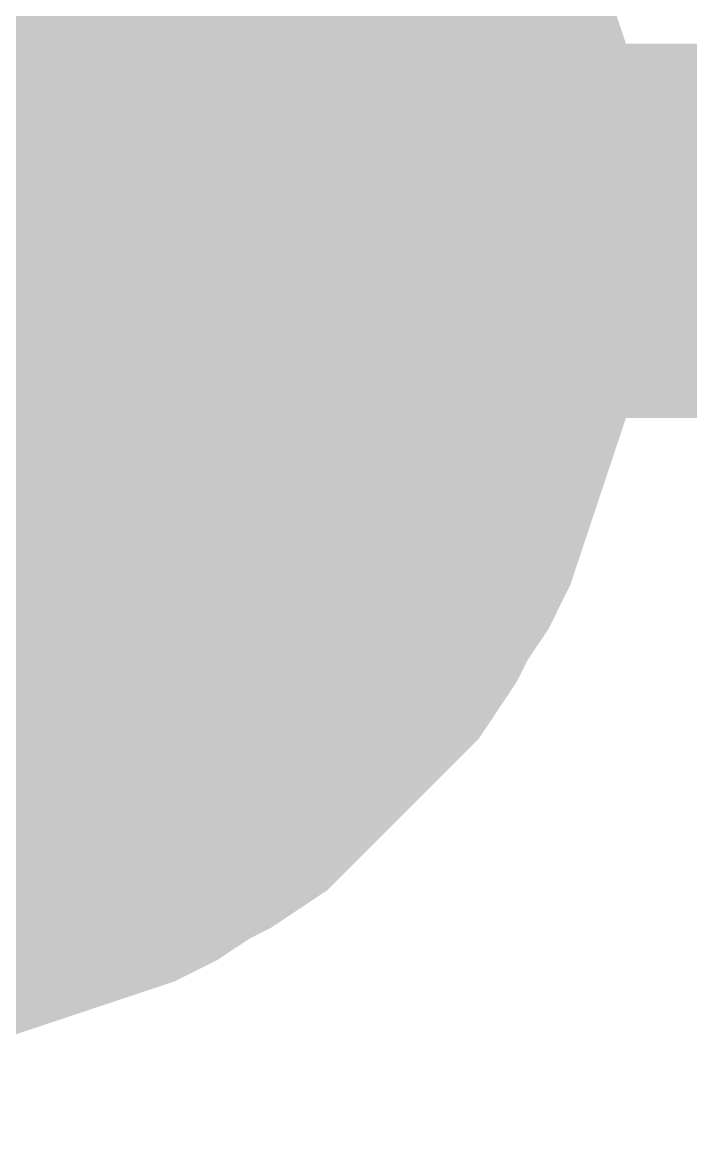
# Model space of a CAD drawing. Header units: inches. Extents: x 0 to 11.5, y 0 to 7.6.
# Drawn here: x 0.90674 to 0.9278, y 5.67151 to 5.70657 of the extents above; entities that cross this region are included whole.
import ezdxf

# ---------------------------------------------------------------- set-up
doc = ezdxf.new("R2010")
doc.units = ezdxf.units.IN
doc.header["$MEASUREMENT"] = 0
doc.layers.add('Sheet', color=255, linetype='Continuous')

msp = doc.modelspace()

# ---------------------------------------------------------------- linework, layer by layer
at = {"layer": 'Sheet'}
msp.add_lwpolyline([(0.89, 5.7, 0.02, 0.02, 1), (0.91, 5.7, 0.02, 0.02, 1)], format="xyseb", close=True, dxfattribs=at)
for points in [[(0.915885, 5.71257, 0.0118, 0.0118, 0), (0.916547, 5.711908, 0.0118, 0.0118, 0), (0.917208, 5.710916, 0.0118, 0.0118, 0), (0.917539, 5.710254, 0.0118, 0.0118, 0), (0.918201, 5.709593, 0.0118, 0.0118, 0), (0.918531, 5.7086, 0.0118, 0.0118, 0), (0.918862, 5.707608, 0.0118, 0.0118, 0), (0.919193, 5.706946, 0.0118, 0.0118, 0), (0.919524, 5.705954, 0.0118, 0.0118, 0), (0.919854, 5.704962, 0.0118, 0.0118, 0), (0.920185, 5.703969, 0.0118, 0.0118, 0), (0.920185, 5.702977, 0.0118, 0.0118, 0), (0.920516, 5.701985, 0.0118, 0.0118, 0), (0.920516, 5.700992, 0.0118, 0.0118, 0), (0.920516, 5.7, 0.0118, 0.0118, 0)], [(0.915885, 5.71257, 0.0118, 0.0118, 0), (0.916547, 5.711908, 0.0118, 0.0118, 0), (0.917208, 5.710916, 0.0118, 0.0118, 0), (0.917539, 5.710254, 0.0118, 0.0118, 0), (0.918201, 5.709593, 0.0118, 0.0118, 0), (0.918531, 5.7086, 0.0118, 0.0118, 0), (0.918862, 5.707608, 0.0118, 0.0118, 0), (0.919193, 5.706946, 0.0118, 0.0118, 0), (0.919524, 5.705954, 0.0118, 0.0118, 0), (0.919854, 5.704962, 0.0118, 0.0118, 0), (0.920185, 5.703969, 0.0118, 0.0118, 0), (0.920185, 5.702977, 0.0118, 0.0118, 0), (0.920516, 5.701985, 0.0118, 0.0118, 0), (0.920516, 5.700992, 0.0118, 0.0118, 0), (0.920516, 5.7, 0.0118, 0.0118, 0)], [(0.915885, 5.71257, 0.0118, 0.0118, 0), (0.916547, 5.711908, 0.0118, 0.0118, 0), (0.917208, 5.710916, 0.0118, 0.0118, 0), (0.917539, 5.710254, 0.0118, 0.0118, 0), (0.918201, 5.709593, 0.0118, 0.0118, 0), (0.918531, 5.7086, 0.0118, 0.0118, 0), (0.918862, 5.707608, 0.0118, 0.0118, 0), (0.919193, 5.706946, 0.0118, 0.0118, 0), (0.919524, 5.705954, 0.0118, 0.0118, 0), (0.919854, 5.704962, 0.0118, 0.0118, 0), (0.920185, 5.703969, 0.0118, 0.0118, 0), (0.920185, 5.702977, 0.0118, 0.0118, 0), (0.920516, 5.701985, 0.0118, 0.0118, 0), (0.920516, 5.700992, 0.0118, 0.0118, 0), (0.920516, 5.7, 0.0118, 0.0118, 0)], [(0.915885, 5.71257, 0.0118, 0.0118, 0), (0.916547, 5.711908, 0.0118, 0.0118, 0), (0.917208, 5.710916, 0.0118, 0.0118, 0), (0.917539, 5.710254, 0.0118, 0.0118, 0), (0.918201, 5.709593, 0.0118, 0.0118, 0), (0.918531, 5.7086, 0.0118, 0.0118, 0), (0.918862, 5.707608, 0.0118, 0.0118, 0), (0.919193, 5.706946, 0.0118, 0.0118, 0), (0.919524, 5.705954, 0.0118, 0.0118, 0), (0.919854, 5.704962, 0.0118, 0.0118, 0), (0.920185, 5.703969, 0.0118, 0.0118, 0), (0.920185, 5.702977, 0.0118, 0.0118, 0), (0.920516, 5.701985, 0.0118, 0.0118, 0), (0.920516, 5.700992, 0.0118, 0.0118, 0), (0.920516, 5.7, 0.0118, 0.0118, 0)], [(0.915885, 5.71257, 0.0118, 0.0118, 0), (0.916547, 5.711908, 0.0118, 0.0118, 0), (0.917208, 5.710916, 0.0118, 0.0118, 0), (0.917539, 5.710254, 0.0118, 0.0118, 0), (0.918201, 5.709593, 0.0118, 0.0118, 0), (0.918531, 5.7086, 0.0118, 0.0118, 0), (0.918862, 5.707608, 0.0118, 0.0118, 0), (0.919193, 5.706946, 0.0118, 0.0118, 0), (0.919524, 5.705954, 0.0118, 0.0118, 0), (0.919854, 5.704962, 0.0118, 0.0118, 0), (0.920185, 5.703969, 0.0118, 0.0118, 0), (0.920185, 5.702977, 0.0118, 0.0118, 0), (0.920516, 5.701985, 0.0118, 0.0118, 0), (0.920516, 5.700992, 0.0118, 0.0118, 0), (0.920516, 5.7, 0.0118, 0.0118, 0)], [(0.915885, 5.71257, 0.0118, 0.0118, 0), (0.916547, 5.711908, 0.0118, 0.0118, 0), (0.917208, 5.710916, 0.0118, 0.0118, 0), (0.917539, 5.710254, 0.0118, 0.0118, 0), (0.918201, 5.709593, 0.0118, 0.0118, 0), (0.918531, 5.7086, 0.0118, 0.0118, 0), (0.918862, 5.707608, 0.0118, 0.0118, 0), (0.919193, 5.706946, 0.0118, 0.0118, 0), (0.919524, 5.705954, 0.0118, 0.0118, 0), (0.919854, 5.704962, 0.0118, 0.0118, 0), (0.920185, 5.703969, 0.0118, 0.0118, 0), (0.920185, 5.702977, 0.0118, 0.0118, 0), (0.920516, 5.701985, 0.0118, 0.0118, 0), (0.920516, 5.700992, 0.0118, 0.0118, 0), (0.920516, 5.7, 0.0118, 0.0118, 0)], [(0.915885, 5.71257, 0.0118, 0.0118, 0), (0.916547, 5.711908, 0.0118, 0.0118, 0), (0.917208, 5.710916, 0.0118, 0.0118, 0), (0.917539, 5.710254, 0.0118, 0.0118, 0), (0.918201, 5.709593, 0.0118, 0.0118, 0), (0.918531, 5.7086, 0.0118, 0.0118, 0), (0.918862, 5.707608, 0.0118, 0.0118, 0), (0.919193, 5.706946, 0.0118, 0.0118, 0), (0.919524, 5.705954, 0.0118, 0.0118, 0), (0.919854, 5.704962, 0.0118, 0.0118, 0), (0.920185, 5.703969, 0.0118, 0.0118, 0), (0.920185, 5.702977, 0.0118, 0.0118, 0), (0.920516, 5.701985, 0.0118, 0.0118, 0), (0.920516, 5.700992, 0.0118, 0.0118, 0), (0.920516, 5.7, 0.0118, 0.0118, 0)], [(0.918531, 5.7086, 0.0039, 0.0039, 0), (0.918862, 5.707608, 0.0039, 0.0039, 0), (0.919193, 5.706946, 0.0039, 0.0039, 0), (0.919524, 5.705954, 0.0039, 0.0039, 0), (0.919854, 5.704962, 0.0039, 0.0039, 0), (0.920185, 5.703969, 0.0039, 0.0039, 0), (0.920185, 5.702977, 0.0039, 0.0039, 0), (0.920516, 5.701985, 0.0039, 0.0039, 0), (0.920516, 5.700992, 0.0039, 0.0039, 0), (0.920516, 5.7, 0.0039, 0.0039, 0)], [(0.918531, 5.7086, 0.0039, 0.0039, 0), (0.918862, 5.707608, 0.0039, 0.0039, 0), (0.919193, 5.706946, 0.0039, 0.0039, 0), (0.919524, 5.705954, 0.0039, 0.0039, 0), (0.919854, 5.704962, 0.0039, 0.0039, 0), (0.920185, 5.703969, 0.0039, 0.0039, 0), (0.920185, 5.702977, 0.0039, 0.0039, 0), (0.920516, 5.701985, 0.0039, 0.0039, 0), (0.920516, 5.700992, 0.0039, 0.0039, 0), (0.920516, 5.7, 0.0039, 0.0039, 0)], [(0.918531, 5.7086, 0.0039, 0.0039, 0), (0.918862, 5.707608, 0.0039, 0.0039, 0), (0.919193, 5.706946, 0.0039, 0.0039, 0), (0.919524, 5.705954, 0.0039, 0.0039, 0), (0.919854, 5.704962, 0.0039, 0.0039, 0), (0.920185, 5.703969, 0.0039, 0.0039, 0), (0.920185, 5.702977, 0.0039, 0.0039, 0), (0.920516, 5.701985, 0.0039, 0.0039, 0), (0.920516, 5.700992, 0.0039, 0.0039, 0), (0.920516, 5.7, 0.0039, 0.0039, 0)], [(0.918531, 5.7086, 0.0039, 0.0039, 0), (0.918862, 5.707608, 0.0039, 0.0039, 0), (0.919193, 5.706946, 0.0039, 0.0039, 0), (0.919524, 5.705954, 0.0039, 0.0039, 0), (0.919854, 5.704962, 0.0039, 0.0039, 0), (0.920185, 5.703969, 0.0039, 0.0039, 0), (0.920185, 5.702977, 0.0039, 0.0039, 0), (0.920516, 5.701985, 0.0039, 0.0039, 0), (0.920516, 5.700992, 0.0039, 0.0039, 0), (0.920516, 5.7, 0.0039, 0.0039, 0)], [(0.918531, 5.7086, 0.0039, 0.0039, 0), (0.918862, 5.707608, 0.0039, 0.0039, 0), (0.919193, 5.706946, 0.0039, 0.0039, 0), (0.919524, 5.705954, 0.0039, 0.0039, 0), (0.919854, 5.704962, 0.0039, 0.0039, 0), (0.920185, 5.703969, 0.0039, 0.0039, 0), (0.920185, 5.702977, 0.0039, 0.0039, 0), (0.920516, 5.701985, 0.0039, 0.0039, 0), (0.920516, 5.700992, 0.0039, 0.0039, 0), (0.920516, 5.7, 0.0039, 0.0039, 0)], [(0.918531, 5.7086, 0.0039, 0.0039, 0), (0.918862, 5.707608, 0.0039, 0.0039, 0), (0.919193, 5.706946, 0.0039, 0.0039, 0), (0.919524, 5.705954, 0.0039, 0.0039, 0), (0.919854, 5.704962, 0.0039, 0.0039, 0), (0.920185, 5.703969, 0.0039, 0.0039, 0), (0.920185, 5.702977, 0.0039, 0.0039, 0), (0.920516, 5.701985, 0.0039, 0.0039, 0), (0.920516, 5.700992, 0.0039, 0.0039, 0), (0.920516, 5.7, 0.0039, 0.0039, 0)], [(0.918531, 5.7086, 0.0039, 0.0039, 0), (0.918862, 5.707608, 0.0039, 0.0039, 0), (0.919193, 5.706946, 0.0039, 0.0039, 0), (0.919524, 5.705954, 0.0039, 0.0039, 0), (0.919854, 5.704962, 0.0039, 0.0039, 0), (0.920185, 5.703969, 0.0039, 0.0039, 0), (0.920185, 5.702977, 0.0039, 0.0039, 0), (0.920516, 5.701985, 0.0039, 0.0039, 0), (0.920516, 5.700992, 0.0039, 0.0039, 0), (0.920516, 5.7, 0.0039, 0.0039, 0)], [(0.920516, 5.7, 0.0118, 0.0118, 0), (0.920516, 5.699008, 0.0118, 0.0118, 0), (0.920516, 5.698015, 0.0118, 0.0118, 0), (0.920185, 5.697023, 0.0118, 0.0118, 0), (0.920185, 5.696031, 0.0118, 0.0118, 0), (0.919854, 5.695038, 0.0118, 0.0118, 0), (0.919524, 5.694046, 0.0118, 0.0118, 0), (0.919193, 5.693054, 0.0118, 0.0118, 0), (0.918862, 5.692061, 0.0118, 0.0118, 0), (0.918531, 5.691069, 0.0118, 0.0118, 0), (0.918201, 5.690407, 0.0118, 0.0118, 0), (0.917539, 5.689415, 0.0118, 0.0118, 0), (0.917208, 5.688753, 0.0118, 0.0118, 0), (0.916547, 5.687761, 0.0118, 0.0118, 0), (0.915885, 5.6871, 0.0118, 0.0118, 0), (0.915224, 5.686438, 0.0118, 0.0118, 0), (0.914562, 5.685776, 0.0118, 0.0118, 0), (0.913901, 5.685115, 0.0118, 0.0118, 0), (0.913239, 5.684453, 0.0118, 0.0118, 0), (0.912578, 5.683792, 0.0118, 0.0118, 0), (0.911585, 5.68313, 0.0118, 0.0118, 0), (0.910924, 5.682799, 0.0118, 0.0118, 0), (0.909932, 5.682138, 0.0118, 0.0118, 0), (0.90927, 5.681807, 0.0118, 0.0118, 0), (0.908278, 5.681476, 0.0118, 0.0118, 0), (0.907285, 5.681146, 0.0118, 0.0118, 0), (0.906293, 5.680815, 0.0118, 0.0118, 0), (0.905301, 5.680484, 0.0118, 0.0118, 0), (0.904309, 5.680153, 0.0118, 0.0118, 0), (0.903316, 5.680153, 0.0118, 0.0118, 0), (0.902324, 5.679822, 0.0118, 0.0118, 0), (0.901332, 5.679822, 0.0118, 0.0118, 0), (0.900339, 5.679822, 0.0118, 0.0118, 0)], [(0.920516, 5.7, 0.0118, 0.0118, 0), (0.920516, 5.699008, 0.0118, 0.0118, 0), (0.920516, 5.698015, 0.0118, 0.0118, 0), (0.920185, 5.697023, 0.0118, 0.0118, 0), (0.920185, 5.696031, 0.0118, 0.0118, 0), (0.919854, 5.695038, 0.0118, 0.0118, 0), (0.919524, 5.694046, 0.0118, 0.0118, 0), (0.919193, 5.693054, 0.0118, 0.0118, 0), (0.918862, 5.692061, 0.0118, 0.0118, 0), (0.918531, 5.691069, 0.0118, 0.0118, 0), (0.918201, 5.690407, 0.0118, 0.0118, 0), (0.917539, 5.689415, 0.0118, 0.0118, 0), (0.917208, 5.688753, 0.0118, 0.0118, 0), (0.916547, 5.687761, 0.0118, 0.0118, 0), (0.915885, 5.6871, 0.0118, 0.0118, 0), (0.915224, 5.686438, 0.0118, 0.0118, 0), (0.914562, 5.685776, 0.0118, 0.0118, 0), (0.913901, 5.685115, 0.0118, 0.0118, 0), (0.913239, 5.684453, 0.0118, 0.0118, 0), (0.912578, 5.683792, 0.0118, 0.0118, 0), (0.911585, 5.68313, 0.0118, 0.0118, 0), (0.910924, 5.682799, 0.0118, 0.0118, 0), (0.909932, 5.682138, 0.0118, 0.0118, 0), (0.90927, 5.681807, 0.0118, 0.0118, 0), (0.908278, 5.681476, 0.0118, 0.0118, 0), (0.907285, 5.681146, 0.0118, 0.0118, 0), (0.906293, 5.680815, 0.0118, 0.0118, 0), (0.905301, 5.680484, 0.0118, 0.0118, 0), (0.904309, 5.680153, 0.0118, 0.0118, 0), (0.903316, 5.680153, 0.0118, 0.0118, 0), (0.902324, 5.679822, 0.0118, 0.0118, 0), (0.901332, 5.679822, 0.0118, 0.0118, 0), (0.900339, 5.679822, 0.0118, 0.0118, 0)], [(0.920516, 5.7, 0.0118, 0.0118, 0), (0.920516, 5.699008, 0.0118, 0.0118, 0), (0.920516, 5.698015, 0.0118, 0.0118, 0), (0.920185, 5.697023, 0.0118, 0.0118, 0), (0.920185, 5.696031, 0.0118, 0.0118, 0), (0.919854, 5.695038, 0.0118, 0.0118, 0), (0.919524, 5.694046, 0.0118, 0.0118, 0), (0.919193, 5.693054, 0.0118, 0.0118, 0), (0.918862, 5.692061, 0.0118, 0.0118, 0), (0.918531, 5.691069, 0.0118, 0.0118, 0), (0.918201, 5.690407, 0.0118, 0.0118, 0), (0.917539, 5.689415, 0.0118, 0.0118, 0), (0.917208, 5.688753, 0.0118, 0.0118, 0), (0.916547, 5.687761, 0.0118, 0.0118, 0), (0.915885, 5.6871, 0.0118, 0.0118, 0), (0.915224, 5.686438, 0.0118, 0.0118, 0), (0.914562, 5.685776, 0.0118, 0.0118, 0), (0.913901, 5.685115, 0.0118, 0.0118, 0), (0.913239, 5.684453, 0.0118, 0.0118, 0), (0.912578, 5.683792, 0.0118, 0.0118, 0), (0.911585, 5.68313, 0.0118, 0.0118, 0), (0.910924, 5.682799, 0.0118, 0.0118, 0), (0.909932, 5.682138, 0.0118, 0.0118, 0), (0.90927, 5.681807, 0.0118, 0.0118, 0), (0.908278, 5.681476, 0.0118, 0.0118, 0), (0.907285, 5.681146, 0.0118, 0.0118, 0), (0.906293, 5.680815, 0.0118, 0.0118, 0), (0.905301, 5.680484, 0.0118, 0.0118, 0), (0.904309, 5.680153, 0.0118, 0.0118, 0), (0.903316, 5.680153, 0.0118, 0.0118, 0), (0.902324, 5.679822, 0.0118, 0.0118, 0), (0.901332, 5.679822, 0.0118, 0.0118, 0), (0.900339, 5.679822, 0.0118, 0.0118, 0)], [(1.00023, 5.599774, 0.0118, 0.0118, 0), (1.00023, 5.7, 0.0118, 0.0118, 0), (0.900339, 5.7, 0.0118, 0.0118, 0)], [(0.920516, 5.7, 0.0118, 0.0118, 0), (0.920516, 5.699008, 0.0118, 0.0118, 0), (0.920516, 5.698015, 0.0118, 0.0118, 0), (0.920185, 5.697023, 0.0118, 0.0118, 0), (0.920185, 5.696031, 0.0118, 0.0118, 0), (0.919854, 5.695038, 0.0118, 0.0118, 0), (0.919524, 5.694046, 0.0118, 0.0118, 0), (0.919193, 5.693054, 0.0118, 0.0118, 0), (0.918862, 5.692061, 0.0118, 0.0118, 0), (0.918531, 5.691069, 0.0118, 0.0118, 0), (0.918201, 5.690407, 0.0118, 0.0118, 0), (0.917539, 5.689415, 0.0118, 0.0118, 0), (0.917208, 5.688753, 0.0118, 0.0118, 0), (0.916547, 5.687761, 0.0118, 0.0118, 0), (0.915885, 5.6871, 0.0118, 0.0118, 0), (0.915224, 5.686438, 0.0118, 0.0118, 0), (0.914562, 5.685776, 0.0118, 0.0118, 0), (0.913901, 5.685115, 0.0118, 0.0118, 0), (0.913239, 5.684453, 0.0118, 0.0118, 0), (0.912578, 5.683792, 0.0118, 0.0118, 0), (0.911585, 5.68313, 0.0118, 0.0118, 0), (0.910924, 5.682799, 0.0118, 0.0118, 0), (0.909932, 5.682138, 0.0118, 0.0118, 0), (0.90927, 5.681807, 0.0118, 0.0118, 0), (0.908278, 5.681476, 0.0118, 0.0118, 0), (0.907285, 5.681146, 0.0118, 0.0118, 0), (0.906293, 5.680815, 0.0118, 0.0118, 0), (0.905301, 5.680484, 0.0118, 0.0118, 0), (0.904309, 5.680153, 0.0118, 0.0118, 0), (0.903316, 5.680153, 0.0118, 0.0118, 0), (0.902324, 5.679822, 0.0118, 0.0118, 0), (0.901332, 5.679822, 0.0118, 0.0118, 0), (0.900339, 5.679822, 0.0118, 0.0118, 0)], [(0.920516, 5.7, 0.0118, 0.0118, 0), (0.920516, 5.699008, 0.0118, 0.0118, 0), (0.920516, 5.698015, 0.0118, 0.0118, 0), (0.920185, 5.697023, 0.0118, 0.0118, 0), (0.920185, 5.696031, 0.0118, 0.0118, 0), (0.919854, 5.695038, 0.0118, 0.0118, 0), (0.919524, 5.694046, 0.0118, 0.0118, 0), (0.919193, 5.693054, 0.0118, 0.0118, 0), (0.918862, 5.692061, 0.0118, 0.0118, 0), (0.918531, 5.691069, 0.0118, 0.0118, 0), (0.918201, 5.690407, 0.0118, 0.0118, 0), (0.917539, 5.689415, 0.0118, 0.0118, 0), (0.917208, 5.688753, 0.0118, 0.0118, 0), (0.916547, 5.687761, 0.0118, 0.0118, 0), (0.915885, 5.6871, 0.0118, 0.0118, 0), (0.915224, 5.686438, 0.0118, 0.0118, 0), (0.914562, 5.685776, 0.0118, 0.0118, 0), (0.913901, 5.685115, 0.0118, 0.0118, 0), (0.913239, 5.684453, 0.0118, 0.0118, 0), (0.912578, 5.683792, 0.0118, 0.0118, 0), (0.911585, 5.68313, 0.0118, 0.0118, 0), (0.910924, 5.682799, 0.0118, 0.0118, 0), (0.909932, 5.682138, 0.0118, 0.0118, 0), (0.90927, 5.681807, 0.0118, 0.0118, 0), (0.908278, 5.681476, 0.0118, 0.0118, 0), (0.907285, 5.681146, 0.0118, 0.0118, 0), (0.906293, 5.680815, 0.0118, 0.0118, 0), (0.905301, 5.680484, 0.0118, 0.0118, 0), (0.904309, 5.680153, 0.0118, 0.0118, 0), (0.903316, 5.680153, 0.0118, 0.0118, 0), (0.902324, 5.679822, 0.0118, 0.0118, 0), (0.901332, 5.679822, 0.0118, 0.0118, 0), (0.900339, 5.679822, 0.0118, 0.0118, 0)], [(0.920516, 5.7, 0.0118, 0.0118, 0), (0.920516, 5.699008, 0.0118, 0.0118, 0), (0.920516, 5.698015, 0.0118, 0.0118, 0), (0.920185, 5.697023, 0.0118, 0.0118, 0), (0.920185, 5.696031, 0.0118, 0.0118, 0), (0.919854, 5.695038, 0.0118, 0.0118, 0), (0.919524, 5.694046, 0.0118, 0.0118, 0), (0.919193, 5.693054, 0.0118, 0.0118, 0), (0.918862, 5.692061, 0.0118, 0.0118, 0), (0.918531, 5.691069, 0.0118, 0.0118, 0), (0.918201, 5.690407, 0.0118, 0.0118, 0), (0.917539, 5.689415, 0.0118, 0.0118, 0), (0.917208, 5.688753, 0.0118, 0.0118, 0), (0.916547, 5.687761, 0.0118, 0.0118, 0), (0.915885, 5.6871, 0.0118, 0.0118, 0), (0.915224, 5.686438, 0.0118, 0.0118, 0), (0.914562, 5.685776, 0.0118, 0.0118, 0), (0.913901, 5.685115, 0.0118, 0.0118, 0), (0.913239, 5.684453, 0.0118, 0.0118, 0), (0.912578, 5.683792, 0.0118, 0.0118, 0), (0.911585, 5.68313, 0.0118, 0.0118, 0), (0.910924, 5.682799, 0.0118, 0.0118, 0), (0.909932, 5.682138, 0.0118, 0.0118, 0), (0.90927, 5.681807, 0.0118, 0.0118, 0), (0.908278, 5.681476, 0.0118, 0.0118, 0), (0.907285, 5.681146, 0.0118, 0.0118, 0), (0.906293, 5.680815, 0.0118, 0.0118, 0), (0.905301, 5.680484, 0.0118, 0.0118, 0), (0.904309, 5.680153, 0.0118, 0.0118, 0), (0.903316, 5.680153, 0.0118, 0.0118, 0), (0.902324, 5.679822, 0.0118, 0.0118, 0), (0.901332, 5.679822, 0.0118, 0.0118, 0), (0.900339, 5.679822, 0.0118, 0.0118, 0)], [(0.920516, 5.7, 0.0118, 0.0118, 0), (0.920516, 5.699008, 0.0118, 0.0118, 0), (0.920516, 5.698015, 0.0118, 0.0118, 0), (0.920185, 5.697023, 0.0118, 0.0118, 0), (0.920185, 5.696031, 0.0118, 0.0118, 0), (0.919854, 5.695038, 0.0118, 0.0118, 0), (0.919524, 5.694046, 0.0118, 0.0118, 0), (0.919193, 5.693054, 0.0118, 0.0118, 0), (0.918862, 5.692061, 0.0118, 0.0118, 0), (0.918531, 5.691069, 0.0118, 0.0118, 0), (0.918201, 5.690407, 0.0118, 0.0118, 0), (0.917539, 5.689415, 0.0118, 0.0118, 0), (0.917208, 5.688753, 0.0118, 0.0118, 0), (0.916547, 5.687761, 0.0118, 0.0118, 0), (0.915885, 5.6871, 0.0118, 0.0118, 0), (0.915224, 5.686438, 0.0118, 0.0118, 0), (0.914562, 5.685776, 0.0118, 0.0118, 0), (0.913901, 5.685115, 0.0118, 0.0118, 0), (0.913239, 5.684453, 0.0118, 0.0118, 0), (0.912578, 5.683792, 0.0118, 0.0118, 0), (0.911585, 5.68313, 0.0118, 0.0118, 0), (0.910924, 5.682799, 0.0118, 0.0118, 0), (0.909932, 5.682138, 0.0118, 0.0118, 0), (0.90927, 5.681807, 0.0118, 0.0118, 0), (0.908278, 5.681476, 0.0118, 0.0118, 0), (0.907285, 5.681146, 0.0118, 0.0118, 0), (0.906293, 5.680815, 0.0118, 0.0118, 0), (0.905301, 5.680484, 0.0118, 0.0118, 0), (0.904309, 5.680153, 0.0118, 0.0118, 0), (0.903316, 5.680153, 0.0118, 0.0118, 0), (0.902324, 5.679822, 0.0118, 0.0118, 0), (0.901332, 5.679822, 0.0118, 0.0118, 0), (0.900339, 5.679822, 0.0118, 0.0118, 0)], [(0.920516, 5.7, 0.0118, 0.0118, 0), (0.920516, 5.7, 0.0118, 0.0118, 0), (0.920516, 5.7, 0.0118, 0.0118, 0), (0.920516, 5.7, 0.0118, 0.0118, 0), (0.920516, 5.7, 0.0118, 0.0118, 0), (0.920516, 5.7, 0.0118, 0.0118, 0), (0.920516, 5.7, 0.0118, 0.0118, 0), (0.920516, 5.7, 0.0118, 0.0118, 0), (0.920516, 5.7, 0.0118, 0.0118, 0), (0.920516, 5.7, 0.0118, 0.0118, 0), (0.920516, 5.7, 0.0118, 0.0118, 0), (0.920516, 5.7, 0.0118, 0.0118, 0), (0.920516, 5.7, 0.0118, 0.0118, 0), (0.920516, 5.7, 0.0118, 0.0118, 0), (0.920516, 5.7, 0.0118, 0.0118, 0), (0.920516, 5.7, 0.0118, 0.0118, 0), (0.920516, 5.7, 0.0118, 0.0118, 0), (0.920516, 5.7, 0.0118, 0.0118, 0), (0.920516, 5.7, 0.0118, 0.0118, 0), (0.920516, 5.7, 0.0118, 0.0118, 0), (0.920516, 5.7, 0.0118, 0.0118, 0), (0.920516, 5.7, 0.0118, 0.0118, 0), (0.920516, 5.7, 0.0118, 0.0118, 0), (0.920516, 5.7, 0.0118, 0.0118, 0), (0.920516, 5.7, 0.0118, 0.0118, 0), (0.920516, 5.7, 0.0118, 0.0118, 0), (0.920516, 5.7, 0.0118, 0.0118, 0), (0.920516, 5.7, 0.0118, 0.0118, 0), (0.920516, 5.7, 0.0118, 0.0118, 0), (0.920516, 5.7, 0.0118, 0.0118, 0), (0.920516, 5.7, 0.0118, 0.0118, 0), (0.920516, 5.7, 0.0118, 0.0118, 0), (0.920516, 5.7, 0.0118, 0.0118, 0)], [(0.920516, 5.7, 0.0118, 0.0118, 0), (0.920516, 5.7, 0.0118, 0.0118, 0)], [(0.920516, 5.7, 0.0118, 0.0118, 0), (0.920516, 5.7, 0.0118, 0.0118, 0), (0.920516, 5.7, 0.0118, 0.0118, 0), (0.920516, 5.7, 0.0118, 0.0118, 0), (0.920516, 5.7, 0.0118, 0.0118, 0), (0.920516, 5.7, 0.0118, 0.0118, 0), (0.920516, 5.7, 0.0118, 0.0118, 0), (0.920516, 5.7, 0.0118, 0.0118, 0), (0.920516, 5.7, 0.0118, 0.0118, 0), (0.920516, 5.7, 0.0118, 0.0118, 0), (0.920516, 5.7, 0.0118, 0.0118, 0), (0.920516, 5.7, 0.0118, 0.0118, 0), (0.920516, 5.7, 0.0118, 0.0118, 0), (0.920516, 5.7, 0.0118, 0.0118, 0), (0.920516, 5.7, 0.0118, 0.0118, 0), (0.920516, 5.7, 0.0118, 0.0118, 0), (0.920516, 5.7, 0.0118, 0.0118, 0), (0.920516, 5.7, 0.0118, 0.0118, 0), (0.920516, 5.7, 0.0118, 0.0118, 0), (0.920516, 5.7, 0.0118, 0.0118, 0), (0.920516, 5.7, 0.0118, 0.0118, 0), (0.920516, 5.7, 0.0118, 0.0118, 0), (0.920516, 5.7, 0.0118, 0.0118, 0), (0.920516, 5.7, 0.0118, 0.0118, 0), (0.920516, 5.7, 0.0118, 0.0118, 0), (0.920516, 5.7, 0.0118, 0.0118, 0), (0.920516, 5.7, 0.0118, 0.0118, 0), (0.920516, 5.7, 0.0118, 0.0118, 0), (0.920516, 5.7, 0.0118, 0.0118, 0), (0.920516, 5.7, 0.0118, 0.0118, 0), (0.920516, 5.7, 0.0118, 0.0118, 0), (0.920516, 5.7, 0.0118, 0.0118, 0), (0.920516, 5.7, 0.0118, 0.0118, 0)], [(0.920516, 5.7, 0.0118, 0.0118, 0), (0.920516, 5.7, 0.0118, 0.0118, 0)], [(0.920516, 5.7, 0.0118, 0.0118, 0), (0.920516, 5.7, 0.0118, 0.0118, 0), (0.920516, 5.7, 0.0118, 0.0118, 0), (0.920516, 5.7, 0.0118, 0.0118, 0), (0.920516, 5.7, 0.0118, 0.0118, 0), (0.920516, 5.7, 0.0118, 0.0118, 0), (0.920516, 5.7, 0.0118, 0.0118, 0), (0.920516, 5.7, 0.0118, 0.0118, 0), (0.920516, 5.7, 0.0118, 0.0118, 0), (0.920516, 5.7, 0.0118, 0.0118, 0), (0.920516, 5.7, 0.0118, 0.0118, 0), (0.920516, 5.7, 0.0118, 0.0118, 0), (0.920516, 5.7, 0.0118, 0.0118, 0), (0.920516, 5.7, 0.0118, 0.0118, 0), (0.920516, 5.7, 0.0118, 0.0118, 0), (0.920516, 5.7, 0.0118, 0.0118, 0), (0.920516, 5.7, 0.0118, 0.0118, 0), (0.920516, 5.7, 0.0118, 0.0118, 0), (0.920516, 5.7, 0.0118, 0.0118, 0), (0.920516, 5.7, 0.0118, 0.0118, 0), (0.920516, 5.7, 0.0118, 0.0118, 0), (0.920516, 5.7, 0.0118, 0.0118, 0), (0.920516, 5.7, 0.0118, 0.0118, 0), (0.920516, 5.7, 0.0118, 0.0118, 0), (0.920516, 5.7, 0.0118, 0.0118, 0), (0.920516, 5.7, 0.0118, 0.0118, 0), (0.920516, 5.7, 0.0118, 0.0118, 0), (0.920516, 5.7, 0.0118, 0.0118, 0), (0.920516, 5.7, 0.0118, 0.0118, 0), (0.920516, 5.7, 0.0118, 0.0118, 0), (0.920516, 5.7, 0.0118, 0.0118, 0), (0.920516, 5.7, 0.0118, 0.0118, 0), (0.920516, 5.7, 0.0118, 0.0118, 0)], [(0.920516, 5.7, 0.0118, 0.0118, 0), (0.920516, 5.7, 0.0118, 0.0118, 0)], [(0.920516, 5.7, 0.0118, 0.0118, 0), (0.920516, 5.7, 0.0118, 0.0118, 0), (0.920516, 5.7, 0.0118, 0.0118, 0), (0.920516, 5.7, 0.0118, 0.0118, 0), (0.920516, 5.7, 0.0118, 0.0118, 0), (0.920516, 5.7, 0.0118, 0.0118, 0), (0.920516, 5.7, 0.0118, 0.0118, 0), (0.920516, 5.7, 0.0118, 0.0118, 0), (0.920516, 5.7, 0.0118, 0.0118, 0), (0.920516, 5.7, 0.0118, 0.0118, 0), (0.920516, 5.7, 0.0118, 0.0118, 0), (0.920516, 5.7, 0.0118, 0.0118, 0), (0.920516, 5.7, 0.0118, 0.0118, 0), (0.920516, 5.7, 0.0118, 0.0118, 0), (0.920516, 5.7, 0.0118, 0.0118, 0), (0.920516, 5.7, 0.0118, 0.0118, 0), (0.920516, 5.7, 0.0118, 0.0118, 0), (0.920516, 5.7, 0.0118, 0.0118, 0), (0.920516, 5.7, 0.0118, 0.0118, 0), (0.920516, 5.7, 0.0118, 0.0118, 0), (0.920516, 5.7, 0.0118, 0.0118, 0), (0.920516, 5.7, 0.0118, 0.0118, 0), (0.920516, 5.7, 0.0118, 0.0118, 0), (0.920516, 5.7, 0.0118, 0.0118, 0), (0.920516, 5.7, 0.0118, 0.0118, 0), (0.920516, 5.7, 0.0118, 0.0118, 0), (0.920516, 5.7, 0.0118, 0.0118, 0), (0.920516, 5.7, 0.0118, 0.0118, 0), (0.920516, 5.7, 0.0118, 0.0118, 0), (0.920516, 5.7, 0.0118, 0.0118, 0), (0.920516, 5.7, 0.0118, 0.0118, 0), (0.920516, 5.7, 0.0118, 0.0118, 0), (0.920516, 5.7, 0.0118, 0.0118, 0)], [(0.920516, 5.7, 0.0118, 0.0118, 0), (0.920516, 5.7, 0.0118, 0.0118, 0)], [(0.920516, 5.7, 0.0118, 0.0118, 0), (0.920516, 5.7, 0.0118, 0.0118, 0), (0.920516, 5.7, 0.0118, 0.0118, 0), (0.920516, 5.7, 0.0118, 0.0118, 0), (0.920516, 5.7, 0.0118, 0.0118, 0), (0.920516, 5.7, 0.0118, 0.0118, 0), (0.920516, 5.7, 0.0118, 0.0118, 0), (0.920516, 5.7, 0.0118, 0.0118, 0), (0.920516, 5.7, 0.0118, 0.0118, 0), (0.920516, 5.7, 0.0118, 0.0118, 0), (0.920516, 5.7, 0.0118, 0.0118, 0), (0.920516, 5.7, 0.0118, 0.0118, 0), (0.920516, 5.7, 0.0118, 0.0118, 0), (0.920516, 5.7, 0.0118, 0.0118, 0), (0.920516, 5.7, 0.0118, 0.0118, 0), (0.920516, 5.7, 0.0118, 0.0118, 0), (0.920516, 5.7, 0.0118, 0.0118, 0), (0.920516, 5.7, 0.0118, 0.0118, 0), (0.920516, 5.7, 0.0118, 0.0118, 0), (0.920516, 5.7, 0.0118, 0.0118, 0), (0.920516, 5.7, 0.0118, 0.0118, 0), (0.920516, 5.7, 0.0118, 0.0118, 0), (0.920516, 5.7, 0.0118, 0.0118, 0), (0.920516, 5.7, 0.0118, 0.0118, 0), (0.920516, 5.7, 0.0118, 0.0118, 0), (0.920516, 5.7, 0.0118, 0.0118, 0), (0.920516, 5.7, 0.0118, 0.0118, 0), (0.920516, 5.7, 0.0118, 0.0118, 0), (0.920516, 5.7, 0.0118, 0.0118, 0), (0.920516, 5.7, 0.0118, 0.0118, 0), (0.920516, 5.7, 0.0118, 0.0118, 0), (0.920516, 5.7, 0.0118, 0.0118, 0), (0.920516, 5.7, 0.0118, 0.0118, 0)], [(0.920516, 5.7, 0.0118, 0.0118, 0), (0.920516, 5.7, 0.0118, 0.0118, 0)], [(0.920516, 5.7, 0.0118, 0.0118, 0), (0.920516, 5.7, 0.0118, 0.0118, 0), (0.920516, 5.7, 0.0118, 0.0118, 0), (0.920516, 5.7, 0.0118, 0.0118, 0), (0.920516, 5.7, 0.0118, 0.0118, 0), (0.920516, 5.7, 0.0118, 0.0118, 0), (0.920516, 5.7, 0.0118, 0.0118, 0), (0.920516, 5.7, 0.0118, 0.0118, 0), (0.920516, 5.7, 0.0118, 0.0118, 0), (0.920516, 5.7, 0.0118, 0.0118, 0), (0.920516, 5.7, 0.0118, 0.0118, 0), (0.920516, 5.7, 0.0118, 0.0118, 0), (0.920516, 5.7, 0.0118, 0.0118, 0), (0.920516, 5.7, 0.0118, 0.0118, 0), (0.920516, 5.7, 0.0118, 0.0118, 0), (0.920516, 5.7, 0.0118, 0.0118, 0), (0.920516, 5.7, 0.0118, 0.0118, 0), (0.920516, 5.7, 0.0118, 0.0118, 0), (0.920516, 5.7, 0.0118, 0.0118, 0), (0.920516, 5.7, 0.0118, 0.0118, 0), (0.920516, 5.7, 0.0118, 0.0118, 0), (0.920516, 5.7, 0.0118, 0.0118, 0), (0.920516, 5.7, 0.0118, 0.0118, 0), (0.920516, 5.7, 0.0118, 0.0118, 0), (0.920516, 5.7, 0.0118, 0.0118, 0), (0.920516, 5.7, 0.0118, 0.0118, 0), (0.920516, 5.7, 0.0118, 0.0118, 0), (0.920516, 5.7, 0.0118, 0.0118, 0), (0.920516, 5.7, 0.0118, 0.0118, 0), (0.920516, 5.7, 0.0118, 0.0118, 0), (0.920516, 5.7, 0.0118, 0.0118, 0), (0.920516, 5.7, 0.0118, 0.0118, 0), (0.920516, 5.7, 0.0118, 0.0118, 0)], [(0.920516, 5.7, 0.0118, 0.0118, 0), (0.920516, 5.7, 0.0118, 0.0118, 0)], [(0.920516, 5.7, 0.0118, 0.0118, 0), (0.920516, 5.7, 0.0118, 0.0118, 0), (0.920516, 5.7, 0.0118, 0.0118, 0), (0.920516, 5.7, 0.0118, 0.0118, 0), (0.920516, 5.7, 0.0118, 0.0118, 0), (0.920516, 5.7, 0.0118, 0.0118, 0), (0.920516, 5.7, 0.0118, 0.0118, 0), (0.920516, 5.7, 0.0118, 0.0118, 0), (0.920516, 5.7, 0.0118, 0.0118, 0), (0.920516, 5.7, 0.0118, 0.0118, 0), (0.920516, 5.7, 0.0118, 0.0118, 0), (0.920516, 5.7, 0.0118, 0.0118, 0), (0.920516, 5.7, 0.0118, 0.0118, 0), (0.920516, 5.7, 0.0118, 0.0118, 0), (0.920516, 5.7, 0.0118, 0.0118, 0), (0.920516, 5.7, 0.0118, 0.0118, 0), (0.920516, 5.7, 0.0118, 0.0118, 0), (0.920516, 5.7, 0.0118, 0.0118, 0), (0.920516, 5.7, 0.0118, 0.0118, 0), (0.920516, 5.7, 0.0118, 0.0118, 0), (0.920516, 5.7, 0.0118, 0.0118, 0), (0.920516, 5.7, 0.0118, 0.0118, 0), (0.920516, 5.7, 0.0118, 0.0118, 0), (0.920516, 5.7, 0.0118, 0.0118, 0), (0.920516, 5.7, 0.0118, 0.0118, 0), (0.920516, 5.7, 0.0118, 0.0118, 0), (0.920516, 5.7, 0.0118, 0.0118, 0), (0.920516, 5.7, 0.0118, 0.0118, 0), (0.920516, 5.7, 0.0118, 0.0118, 0), (0.920516, 5.7, 0.0118, 0.0118, 0), (0.920516, 5.7, 0.0118, 0.0118, 0), (0.920516, 5.7, 0.0118, 0.0118, 0), (0.920516, 5.7, 0.0118, 0.0118, 0)], [(0.920516, 5.7, 0.0118, 0.0118, 0), (0.920516, 5.7, 0.0118, 0.0118, 0)], [(0.920516, 5.7, 0.0039, 0.0039, 0), (0.920516, 5.699008, 0.0039, 0.0039, 0), (0.920516, 5.698015, 0.0039, 0.0039, 0), (0.920185, 5.697023, 0.0039, 0.0039, 0), (0.920185, 5.696031, 0.0039, 0.0039, 0), (0.919854, 5.695038, 0.0039, 0.0039, 0), (0.919524, 5.694046, 0.0039, 0.0039, 0), (0.919193, 5.693054, 0.0039, 0.0039, 0), (0.918862, 5.692061, 0.0039, 0.0039, 0), (0.918531, 5.691069, 0.0039, 0.0039, 0), (0.918201, 5.690407, 0.0039, 0.0039, 0), (0.917539, 5.689415, 0.0039, 0.0039, 0), (0.917208, 5.688753, 0.0039, 0.0039, 0), (0.916547, 5.687761, 0.0039, 0.0039, 0), (0.915885, 5.6871, 0.0039, 0.0039, 0), (0.915224, 5.686438, 0.0039, 0.0039, 0), (0.914562, 5.685776, 0.0039, 0.0039, 0), (0.913901, 5.685115, 0.0039, 0.0039, 0), (0.913239, 5.684453, 0.0039, 0.0039, 0), (0.912578, 5.683792, 0.0039, 0.0039, 0), (0.911585, 5.68313, 0.0039, 0.0039, 0), (0.910924, 5.682799, 0.0039, 0.0039, 0), (0.909932, 5.682138, 0.0039, 0.0039, 0), (0.90927, 5.681807, 0.0039, 0.0039, 0), (0.908278, 5.681476, 0.0039, 0.0039, 0), (0.907285, 5.681146, 0.0039, 0.0039, 0), (0.906293, 5.680815, 0.0039, 0.0039, 0), (0.905301, 5.680484, 0.0039, 0.0039, 0), (0.904309, 5.680153, 0.0039, 0.0039, 0)], [(0.920516, 5.7, 0.0039, 0.0039, 0), (0.920516, 5.699008, 0.0039, 0.0039, 0), (0.920516, 5.698015, 0.0039, 0.0039, 0), (0.920185, 5.697023, 0.0039, 0.0039, 0), (0.920185, 5.696031, 0.0039, 0.0039, 0), (0.919854, 5.695038, 0.0039, 0.0039, 0), (0.919524, 5.694046, 0.0039, 0.0039, 0), (0.919193, 5.693054, 0.0039, 0.0039, 0), (0.918862, 5.692061, 0.0039, 0.0039, 0), (0.918531, 5.691069, 0.0039, 0.0039, 0), (0.918201, 5.690407, 0.0039, 0.0039, 0), (0.917539, 5.689415, 0.0039, 0.0039, 0), (0.917208, 5.688753, 0.0039, 0.0039, 0), (0.916547, 5.687761, 0.0039, 0.0039, 0), (0.915885, 5.6871, 0.0039, 0.0039, 0), (0.915224, 5.686438, 0.0039, 0.0039, 0), (0.914562, 5.685776, 0.0039, 0.0039, 0), (0.913901, 5.685115, 0.0039, 0.0039, 0), (0.913239, 5.684453, 0.0039, 0.0039, 0), (0.912578, 5.683792, 0.0039, 0.0039, 0), (0.911585, 5.68313, 0.0039, 0.0039, 0), (0.910924, 5.682799, 0.0039, 0.0039, 0), (0.909932, 5.682138, 0.0039, 0.0039, 0), (0.90927, 5.681807, 0.0039, 0.0039, 0), (0.908278, 5.681476, 0.0039, 0.0039, 0), (0.907285, 5.681146, 0.0039, 0.0039, 0), (0.906293, 5.680815, 0.0039, 0.0039, 0), (0.905301, 5.680484, 0.0039, 0.0039, 0), (0.904309, 5.680153, 0.0039, 0.0039, 0)], [(0.920516, 5.7, 0.0039, 0.0039, 0), (0.920516, 5.699008, 0.0039, 0.0039, 0), (0.920516, 5.698015, 0.0039, 0.0039, 0), (0.920185, 5.697023, 0.0039, 0.0039, 0), (0.920185, 5.696031, 0.0039, 0.0039, 0), (0.919854, 5.695038, 0.0039, 0.0039, 0), (0.919524, 5.694046, 0.0039, 0.0039, 0), (0.919193, 5.693054, 0.0039, 0.0039, 0), (0.918862, 5.692061, 0.0039, 0.0039, 0), (0.918531, 5.691069, 0.0039, 0.0039, 0), (0.918201, 5.690407, 0.0039, 0.0039, 0), (0.917539, 5.689415, 0.0039, 0.0039, 0), (0.917208, 5.688753, 0.0039, 0.0039, 0), (0.916547, 5.687761, 0.0039, 0.0039, 0), (0.915885, 5.6871, 0.0039, 0.0039, 0), (0.915224, 5.686438, 0.0039, 0.0039, 0), (0.914562, 5.685776, 0.0039, 0.0039, 0), (0.913901, 5.685115, 0.0039, 0.0039, 0), (0.913239, 5.684453, 0.0039, 0.0039, 0), (0.912578, 5.683792, 0.0039, 0.0039, 0), (0.911585, 5.68313, 0.0039, 0.0039, 0), (0.910924, 5.682799, 0.0039, 0.0039, 0), (0.909932, 5.682138, 0.0039, 0.0039, 0), (0.90927, 5.681807, 0.0039, 0.0039, 0), (0.908278, 5.681476, 0.0039, 0.0039, 0), (0.907285, 5.681146, 0.0039, 0.0039, 0), (0.906293, 5.680815, 0.0039, 0.0039, 0), (0.905301, 5.680484, 0.0039, 0.0039, 0), (0.904309, 5.680153, 0.0039, 0.0039, 0)], [(0.920516, 5.7, 0.0039, 0.0039, 0), (0.920516, 5.699008, 0.0039, 0.0039, 0), (0.920516, 5.698015, 0.0039, 0.0039, 0), (0.920185, 5.697023, 0.0039, 0.0039, 0), (0.920185, 5.696031, 0.0039, 0.0039, 0), (0.919854, 5.695038, 0.0039, 0.0039, 0), (0.919524, 5.694046, 0.0039, 0.0039, 0), (0.919193, 5.693054, 0.0039, 0.0039, 0), (0.918862, 5.692061, 0.0039, 0.0039, 0), (0.918531, 5.691069, 0.0039, 0.0039, 0), (0.918201, 5.690407, 0.0039, 0.0039, 0), (0.917539, 5.689415, 0.0039, 0.0039, 0), (0.917208, 5.688753, 0.0039, 0.0039, 0), (0.916547, 5.687761, 0.0039, 0.0039, 0), (0.915885, 5.6871, 0.0039, 0.0039, 0), (0.915224, 5.686438, 0.0039, 0.0039, 0), (0.914562, 5.685776, 0.0039, 0.0039, 0), (0.913901, 5.685115, 0.0039, 0.0039, 0), (0.913239, 5.684453, 0.0039, 0.0039, 0), (0.912578, 5.683792, 0.0039, 0.0039, 0), (0.911585, 5.68313, 0.0039, 0.0039, 0), (0.910924, 5.682799, 0.0039, 0.0039, 0), (0.909932, 5.682138, 0.0039, 0.0039, 0), (0.90927, 5.681807, 0.0039, 0.0039, 0), (0.908278, 5.681476, 0.0039, 0.0039, 0), (0.907285, 5.681146, 0.0039, 0.0039, 0), (0.906293, 5.680815, 0.0039, 0.0039, 0), (0.905301, 5.680484, 0.0039, 0.0039, 0), (0.904309, 5.680153, 0.0039, 0.0039, 0)], [(0.920516, 5.7, 0.0039, 0.0039, 0), (0.920516, 5.699008, 0.0039, 0.0039, 0), (0.920516, 5.698015, 0.0039, 0.0039, 0), (0.920185, 5.697023, 0.0039, 0.0039, 0), (0.920185, 5.696031, 0.0039, 0.0039, 0), (0.919854, 5.695038, 0.0039, 0.0039, 0), (0.919524, 5.694046, 0.0039, 0.0039, 0), (0.919193, 5.693054, 0.0039, 0.0039, 0), (0.918862, 5.692061, 0.0039, 0.0039, 0), (0.918531, 5.691069, 0.0039, 0.0039, 0), (0.918201, 5.690407, 0.0039, 0.0039, 0), (0.917539, 5.689415, 0.0039, 0.0039, 0), (0.917208, 5.688753, 0.0039, 0.0039, 0), (0.916547, 5.687761, 0.0039, 0.0039, 0), (0.915885, 5.6871, 0.0039, 0.0039, 0), (0.915224, 5.686438, 0.0039, 0.0039, 0), (0.914562, 5.685776, 0.0039, 0.0039, 0), (0.913901, 5.685115, 0.0039, 0.0039, 0), (0.913239, 5.684453, 0.0039, 0.0039, 0), (0.912578, 5.683792, 0.0039, 0.0039, 0), (0.911585, 5.68313, 0.0039, 0.0039, 0), (0.910924, 5.682799, 0.0039, 0.0039, 0), (0.909932, 5.682138, 0.0039, 0.0039, 0), (0.90927, 5.681807, 0.0039, 0.0039, 0), (0.908278, 5.681476, 0.0039, 0.0039, 0), (0.907285, 5.681146, 0.0039, 0.0039, 0), (0.906293, 5.680815, 0.0039, 0.0039, 0), (0.905301, 5.680484, 0.0039, 0.0039, 0), (0.904309, 5.680153, 0.0039, 0.0039, 0)], [(0.920516, 5.7, 0.0039, 0.0039, 0), (0.920516, 5.699008, 0.0039, 0.0039, 0), (0.920516, 5.698015, 0.0039, 0.0039, 0), (0.920185, 5.697023, 0.0039, 0.0039, 0), (0.920185, 5.696031, 0.0039, 0.0039, 0), (0.919854, 5.695038, 0.0039, 0.0039, 0), (0.919524, 5.694046, 0.0039, 0.0039, 0), (0.919193, 5.693054, 0.0039, 0.0039, 0), (0.918862, 5.692061, 0.0039, 0.0039, 0), (0.918531, 5.691069, 0.0039, 0.0039, 0), (0.918201, 5.690407, 0.0039, 0.0039, 0), (0.917539, 5.689415, 0.0039, 0.0039, 0), (0.917208, 5.688753, 0.0039, 0.0039, 0), (0.916547, 5.687761, 0.0039, 0.0039, 0), (0.915885, 5.6871, 0.0039, 0.0039, 0), (0.915224, 5.686438, 0.0039, 0.0039, 0), (0.914562, 5.685776, 0.0039, 0.0039, 0), (0.913901, 5.685115, 0.0039, 0.0039, 0), (0.913239, 5.684453, 0.0039, 0.0039, 0), (0.912578, 5.683792, 0.0039, 0.0039, 0), (0.911585, 5.68313, 0.0039, 0.0039, 0), (0.910924, 5.682799, 0.0039, 0.0039, 0), (0.909932, 5.682138, 0.0039, 0.0039, 0), (0.90927, 5.681807, 0.0039, 0.0039, 0), (0.908278, 5.681476, 0.0039, 0.0039, 0), (0.907285, 5.681146, 0.0039, 0.0039, 0), (0.906293, 5.680815, 0.0039, 0.0039, 0), (0.905301, 5.680484, 0.0039, 0.0039, 0), (0.904309, 5.680153, 0.0039, 0.0039, 0)], [(0.920516, 5.7, 0.0039, 0.0039, 0), (0.920516, 5.699008, 0.0039, 0.0039, 0), (0.920516, 5.698015, 0.0039, 0.0039, 0), (0.920185, 5.697023, 0.0039, 0.0039, 0), (0.920185, 5.696031, 0.0039, 0.0039, 0), (0.919854, 5.695038, 0.0039, 0.0039, 0), (0.919524, 5.694046, 0.0039, 0.0039, 0), (0.919193, 5.693054, 0.0039, 0.0039, 0), (0.918862, 5.692061, 0.0039, 0.0039, 0), (0.918531, 5.691069, 0.0039, 0.0039, 0), (0.918201, 5.690407, 0.0039, 0.0039, 0), (0.917539, 5.689415, 0.0039, 0.0039, 0), (0.917208, 5.688753, 0.0039, 0.0039, 0), (0.916547, 5.687761, 0.0039, 0.0039, 0), (0.915885, 5.6871, 0.0039, 0.0039, 0), (0.915224, 5.686438, 0.0039, 0.0039, 0), (0.914562, 5.685776, 0.0039, 0.0039, 0), (0.913901, 5.685115, 0.0039, 0.0039, 0), (0.913239, 5.684453, 0.0039, 0.0039, 0), (0.912578, 5.683792, 0.0039, 0.0039, 0), (0.911585, 5.68313, 0.0039, 0.0039, 0), (0.910924, 5.682799, 0.0039, 0.0039, 0), (0.909932, 5.682138, 0.0039, 0.0039, 0), (0.90927, 5.681807, 0.0039, 0.0039, 0), (0.908278, 5.681476, 0.0039, 0.0039, 0), (0.907285, 5.681146, 0.0039, 0.0039, 0), (0.906293, 5.680815, 0.0039, 0.0039, 0), (0.905301, 5.680484, 0.0039, 0.0039, 0), (0.904309, 5.680153, 0.0039, 0.0039, 0)], [(0.920516, 5.7, 0.0039, 0.0039, 0), (0.920516, 5.7, 0.0039, 0.0039, 0), (0.920516, 5.7, 0.0039, 0.0039, 0), (0.920516, 5.7, 0.0039, 0.0039, 0), (0.920516, 5.7, 0.0039, 0.0039, 0), (0.920516, 5.7, 0.0039, 0.0039, 0), (0.920516, 5.7, 0.0039, 0.0039, 0), (0.920516, 5.7, 0.0039, 0.0039, 0), (0.920516, 5.7, 0.0039, 0.0039, 0), (0.920516, 5.7, 0.0039, 0.0039, 0), (0.920516, 5.7, 0.0039, 0.0039, 0), (0.920516, 5.7, 0.0039, 0.0039, 0), (0.920516, 5.7, 0.0039, 0.0039, 0), (0.920516, 5.7, 0.0039, 0.0039, 0), (0.920516, 5.7, 0.0039, 0.0039, 0), (0.920516, 5.7, 0.0039, 0.0039, 0), (0.920516, 5.7, 0.0039, 0.0039, 0), (0.920516, 5.7, 0.0039, 0.0039, 0), (0.920516, 5.7, 0.0039, 0.0039, 0), (0.920516, 5.7, 0.0039, 0.0039, 0), (0.920516, 5.7, 0.0039, 0.0039, 0), (0.920516, 5.7, 0.0039, 0.0039, 0), (0.920516, 5.7, 0.0039, 0.0039, 0), (0.920516, 5.7, 0.0039, 0.0039, 0), (0.920516, 5.7, 0.0039, 0.0039, 0), (0.920516, 5.7, 0.0039, 0.0039, 0), (0.920516, 5.7, 0.0039, 0.0039, 0), (0.920516, 5.7, 0.0039, 0.0039, 0), (0.920516, 5.7, 0.0039, 0.0039, 0), (0.920516, 5.7, 0.0039, 0.0039, 0), (0.920516, 5.7, 0.0039, 0.0039, 0), (0.920516, 5.7, 0.0039, 0.0039, 0), (0.920516, 5.7, 0.0039, 0.0039, 0)], [(0.920516, 5.7, 0.0039, 0.0039, 0), (0.920516, 5.7, 0.0039, 0.0039, 0)], [(0.920516, 5.7, 0.0039, 0.0039, 0), (0.920516, 5.7, 0.0039, 0.0039, 0), (0.920516, 5.7, 0.0039, 0.0039, 0), (0.920516, 5.7, 0.0039, 0.0039, 0), (0.920516, 5.7, 0.0039, 0.0039, 0), (0.920516, 5.7, 0.0039, 0.0039, 0), (0.920516, 5.7, 0.0039, 0.0039, 0), (0.920516, 5.7, 0.0039, 0.0039, 0), (0.920516, 5.7, 0.0039, 0.0039, 0), (0.920516, 5.7, 0.0039, 0.0039, 0), (0.920516, 5.7, 0.0039, 0.0039, 0), (0.920516, 5.7, 0.0039, 0.0039, 0), (0.920516, 5.7, 0.0039, 0.0039, 0), (0.920516, 5.7, 0.0039, 0.0039, 0), (0.920516, 5.7, 0.0039, 0.0039, 0), (0.920516, 5.7, 0.0039, 0.0039, 0), (0.920516, 5.7, 0.0039, 0.0039, 0), (0.920516, 5.7, 0.0039, 0.0039, 0), (0.920516, 5.7, 0.0039, 0.0039, 0), (0.920516, 5.7, 0.0039, 0.0039, 0), (0.920516, 5.7, 0.0039, 0.0039, 0), (0.920516, 5.7, 0.0039, 0.0039, 0), (0.920516, 5.7, 0.0039, 0.0039, 0), (0.920516, 5.7, 0.0039, 0.0039, 0), (0.920516, 5.7, 0.0039, 0.0039, 0), (0.920516, 5.7, 0.0039, 0.0039, 0), (0.920516, 5.7, 0.0039, 0.0039, 0), (0.920516, 5.7, 0.0039, 0.0039, 0), (0.920516, 5.7, 0.0039, 0.0039, 0), (0.920516, 5.7, 0.0039, 0.0039, 0), (0.920516, 5.7, 0.0039, 0.0039, 0), (0.920516, 5.7, 0.0039, 0.0039, 0), (0.920516, 5.7, 0.0039, 0.0039, 0)], [(0.920516, 5.7, 0.0039, 0.0039, 0), (0.920516, 5.7, 0.0039, 0.0039, 0)], [(0.920516, 5.7, 0.0039, 0.0039, 0), (0.920516, 5.7, 0.0039, 0.0039, 0), (0.920516, 5.7, 0.0039, 0.0039, 0), (0.920516, 5.7, 0.0039, 0.0039, 0), (0.920516, 5.7, 0.0039, 0.0039, 0), (0.920516, 5.7, 0.0039, 0.0039, 0), (0.920516, 5.7, 0.0039, 0.0039, 0), (0.920516, 5.7, 0.0039, 0.0039, 0), (0.920516, 5.7, 0.0039, 0.0039, 0), (0.920516, 5.7, 0.0039, 0.0039, 0), (0.920516, 5.7, 0.0039, 0.0039, 0), (0.920516, 5.7, 0.0039, 0.0039, 0), (0.920516, 5.7, 0.0039, 0.0039, 0), (0.920516, 5.7, 0.0039, 0.0039, 0), (0.920516, 5.7, 0.0039, 0.0039, 0), (0.920516, 5.7, 0.0039, 0.0039, 0), (0.920516, 5.7, 0.0039, 0.0039, 0), (0.920516, 5.7, 0.0039, 0.0039, 0), (0.920516, 5.7, 0.0039, 0.0039, 0), (0.920516, 5.7, 0.0039, 0.0039, 0), (0.920516, 5.7, 0.0039, 0.0039, 0), (0.920516, 5.7, 0.0039, 0.0039, 0), (0.920516, 5.7, 0.0039, 0.0039, 0), (0.920516, 5.7, 0.0039, 0.0039, 0), (0.920516, 5.7, 0.0039, 0.0039, 0), (0.920516, 5.7, 0.0039, 0.0039, 0), (0.920516, 5.7, 0.0039, 0.0039, 0), (0.920516, 5.7, 0.0039, 0.0039, 0), (0.920516, 5.7, 0.0039, 0.0039, 0), (0.920516, 5.7, 0.0039, 0.0039, 0), (0.920516, 5.7, 0.0039, 0.0039, 0), (0.920516, 5.7, 0.0039, 0.0039, 0), (0.920516, 5.7, 0.0039, 0.0039, 0)], [(0.920516, 5.7, 0.0039, 0.0039, 0), (0.920516, 5.7, 0.0039, 0.0039, 0)], [(0.920516, 5.7, 0.0039, 0.0039, 0), (0.920516, 5.7, 0.0039, 0.0039, 0), (0.920516, 5.7, 0.0039, 0.0039, 0), (0.920516, 5.7, 0.0039, 0.0039, 0), (0.920516, 5.7, 0.0039, 0.0039, 0), (0.920516, 5.7, 0.0039, 0.0039, 0), (0.920516, 5.7, 0.0039, 0.0039, 0), (0.920516, 5.7, 0.0039, 0.0039, 0), (0.920516, 5.7, 0.0039, 0.0039, 0), (0.920516, 5.7, 0.0039, 0.0039, 0), (0.920516, 5.7, 0.0039, 0.0039, 0), (0.920516, 5.7, 0.0039, 0.0039, 0), (0.920516, 5.7, 0.0039, 0.0039, 0), (0.920516, 5.7, 0.0039, 0.0039, 0), (0.920516, 5.7, 0.0039, 0.0039, 0), (0.920516, 5.7, 0.0039, 0.0039, 0), (0.920516, 5.7, 0.0039, 0.0039, 0), (0.920516, 5.7, 0.0039, 0.0039, 0), (0.920516, 5.7, 0.0039, 0.0039, 0), (0.920516, 5.7, 0.0039, 0.0039, 0), (0.920516, 5.7, 0.0039, 0.0039, 0), (0.920516, 5.7, 0.0039, 0.0039, 0), (0.920516, 5.7, 0.0039, 0.0039, 0), (0.920516, 5.7, 0.0039, 0.0039, 0), (0.920516, 5.7, 0.0039, 0.0039, 0), (0.920516, 5.7, 0.0039, 0.0039, 0), (0.920516, 5.7, 0.0039, 0.0039, 0), (0.920516, 5.7, 0.0039, 0.0039, 0), (0.920516, 5.7, 0.0039, 0.0039, 0), (0.920516, 5.7, 0.0039, 0.0039, 0), (0.920516, 5.7, 0.0039, 0.0039, 0), (0.920516, 5.7, 0.0039, 0.0039, 0), (0.920516, 5.7, 0.0039, 0.0039, 0)], [(0.920516, 5.7, 0.0039, 0.0039, 0), (0.920516, 5.7, 0.0039, 0.0039, 0)], [(0.920516, 5.7, 0.0039, 0.0039, 0), (0.920516, 5.7, 0.0039, 0.0039, 0), (0.920516, 5.7, 0.0039, 0.0039, 0), (0.920516, 5.7, 0.0039, 0.0039, 0), (0.920516, 5.7, 0.0039, 0.0039, 0), (0.920516, 5.7, 0.0039, 0.0039, 0), (0.920516, 5.7, 0.0039, 0.0039, 0), (0.920516, 5.7, 0.0039, 0.0039, 0), (0.920516, 5.7, 0.0039, 0.0039, 0), (0.920516, 5.7, 0.0039, 0.0039, 0), (0.920516, 5.7, 0.0039, 0.0039, 0), (0.920516, 5.7, 0.0039, 0.0039, 0), (0.920516, 5.7, 0.0039, 0.0039, 0), (0.920516, 5.7, 0.0039, 0.0039, 0), (0.920516, 5.7, 0.0039, 0.0039, 0), (0.920516, 5.7, 0.0039, 0.0039, 0), (0.920516, 5.7, 0.0039, 0.0039, 0), (0.920516, 5.7, 0.0039, 0.0039, 0), (0.920516, 5.7, 0.0039, 0.0039, 0), (0.920516, 5.7, 0.0039, 0.0039, 0), (0.920516, 5.7, 0.0039, 0.0039, 0), (0.920516, 5.7, 0.0039, 0.0039, 0), (0.920516, 5.7, 0.0039, 0.0039, 0), (0.920516, 5.7, 0.0039, 0.0039, 0), (0.920516, 5.7, 0.0039, 0.0039, 0), (0.920516, 5.7, 0.0039, 0.0039, 0), (0.920516, 5.7, 0.0039, 0.0039, 0), (0.920516, 5.7, 0.0039, 0.0039, 0), (0.920516, 5.7, 0.0039, 0.0039, 0), (0.920516, 5.7, 0.0039, 0.0039, 0), (0.920516, 5.7, 0.0039, 0.0039, 0), (0.920516, 5.7, 0.0039, 0.0039, 0), (0.920516, 5.7, 0.0039, 0.0039, 0)], [(0.920516, 5.7, 0.0039, 0.0039, 0), (0.920516, 5.7, 0.0039, 0.0039, 0)], [(0.920516, 5.7, 0.0039, 0.0039, 0), (0.920516, 5.7, 0.0039, 0.0039, 0), (0.920516, 5.7, 0.0039, 0.0039, 0), (0.920516, 5.7, 0.0039, 0.0039, 0), (0.920516, 5.7, 0.0039, 0.0039, 0), (0.920516, 5.7, 0.0039, 0.0039, 0), (0.920516, 5.7, 0.0039, 0.0039, 0), (0.920516, 5.7, 0.0039, 0.0039, 0), (0.920516, 5.7, 0.0039, 0.0039, 0), (0.920516, 5.7, 0.0039, 0.0039, 0), (0.920516, 5.7, 0.0039, 0.0039, 0), (0.920516, 5.7, 0.0039, 0.0039, 0), (0.920516, 5.7, 0.0039, 0.0039, 0), (0.920516, 5.7, 0.0039, 0.0039, 0), (0.920516, 5.7, 0.0039, 0.0039, 0), (0.920516, 5.7, 0.0039, 0.0039, 0), (0.920516, 5.7, 0.0039, 0.0039, 0), (0.920516, 5.7, 0.0039, 0.0039, 0), (0.920516, 5.7, 0.0039, 0.0039, 0), (0.920516, 5.7, 0.0039, 0.0039, 0), (0.920516, 5.7, 0.0039, 0.0039, 0), (0.920516, 5.7, 0.0039, 0.0039, 0), (0.920516, 5.7, 0.0039, 0.0039, 0), (0.920516, 5.7, 0.0039, 0.0039, 0), (0.920516, 5.7, 0.0039, 0.0039, 0), (0.920516, 5.7, 0.0039, 0.0039, 0), (0.920516, 5.7, 0.0039, 0.0039, 0), (0.920516, 5.7, 0.0039, 0.0039, 0), (0.920516, 5.7, 0.0039, 0.0039, 0), (0.920516, 5.7, 0.0039, 0.0039, 0), (0.920516, 5.7, 0.0039, 0.0039, 0), (0.920516, 5.7, 0.0039, 0.0039, 0), (0.920516, 5.7, 0.0039, 0.0039, 0)], [(0.920516, 5.7, 0.0039, 0.0039, 0), (0.920516, 5.7, 0.0039, 0.0039, 0)], [(0.920516, 5.7, 0.0039, 0.0039, 0), (0.920516, 5.7, 0.0039, 0.0039, 0), (0.920516, 5.7, 0.0039, 0.0039, 0), (0.920516, 5.7, 0.0039, 0.0039, 0), (0.920516, 5.7, 0.0039, 0.0039, 0), (0.920516, 5.7, 0.0039, 0.0039, 0), (0.920516, 5.7, 0.0039, 0.0039, 0), (0.920516, 5.7, 0.0039, 0.0039, 0), (0.920516, 5.7, 0.0039, 0.0039, 0), (0.920516, 5.7, 0.0039, 0.0039, 0), (0.920516, 5.7, 0.0039, 0.0039, 0), (0.920516, 5.7, 0.0039, 0.0039, 0), (0.920516, 5.7, 0.0039, 0.0039, 0), (0.920516, 5.7, 0.0039, 0.0039, 0), (0.920516, 5.7, 0.0039, 0.0039, 0), (0.920516, 5.7, 0.0039, 0.0039, 0), (0.920516, 5.7, 0.0039, 0.0039, 0), (0.920516, 5.7, 0.0039, 0.0039, 0), (0.920516, 5.7, 0.0039, 0.0039, 0), (0.920516, 5.7, 0.0039, 0.0039, 0), (0.920516, 5.7, 0.0039, 0.0039, 0), (0.920516, 5.7, 0.0039, 0.0039, 0), (0.920516, 5.7, 0.0039, 0.0039, 0), (0.920516, 5.7, 0.0039, 0.0039, 0), (0.920516, 5.7, 0.0039, 0.0039, 0), (0.920516, 5.7, 0.0039, 0.0039, 0), (0.920516, 5.7, 0.0039, 0.0039, 0), (0.920516, 5.7, 0.0039, 0.0039, 0), (0.920516, 5.7, 0.0039, 0.0039, 0), (0.920516, 5.7, 0.0039, 0.0039, 0), (0.920516, 5.7, 0.0039, 0.0039, 0), (0.920516, 5.7, 0.0039, 0.0039, 0), (0.920516, 5.7, 0.0039, 0.0039, 0)], [(0.920516, 5.7, 0.0039, 0.0039, 0), (0.920516, 5.7, 0.0039, 0.0039, 0)]]:
    msp.add_lwpolyline(points, format="xyseb", dxfattribs=at)

doc.saveas('drawing.dxf')
